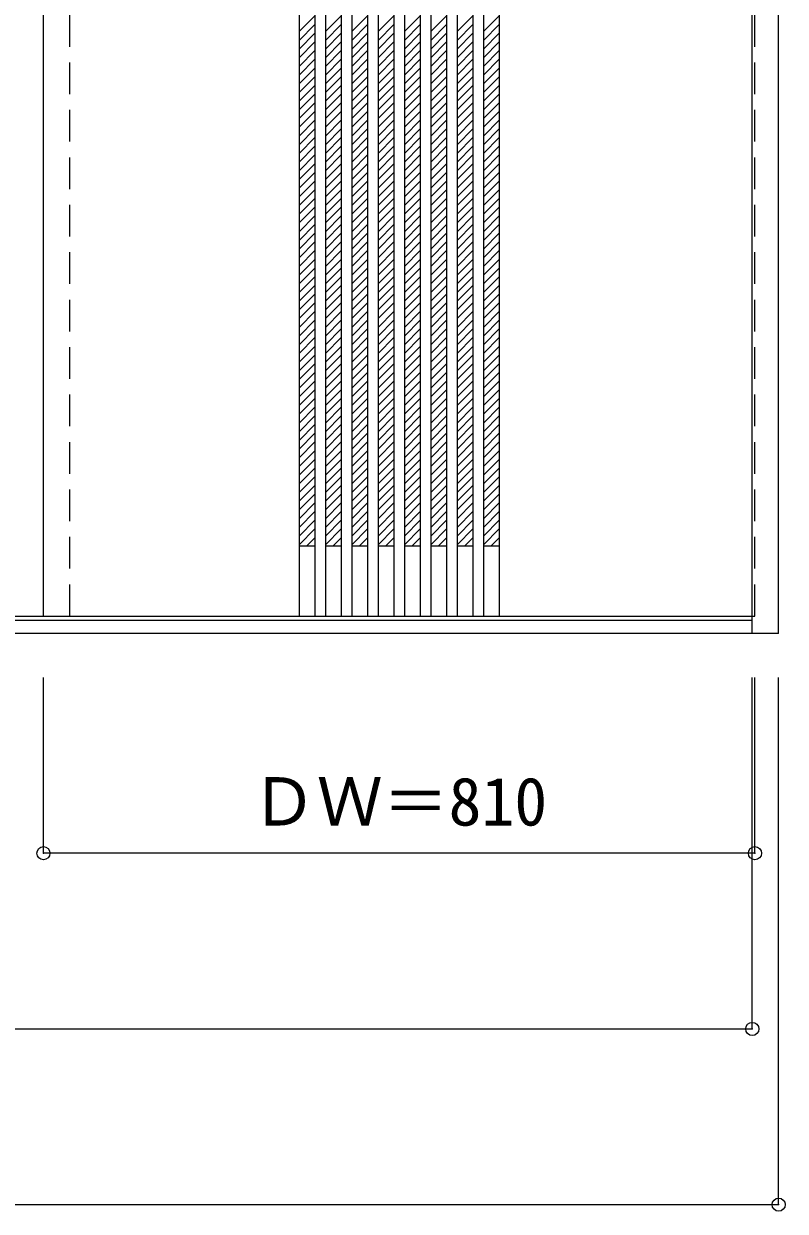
# Model space of a CAD drawing. Units: millimetres, scale not verified. Extents: x -1754 to 1222, y -1671 to 1041.
# Drawn here: x 355 to 1222, y -1671 to -319 of the extents above; entities that cross this region are included whole.
import ezdxf
from ezdxf.enums import TextEntityAlignment as Align

# ---------------------------------------------------------------- set-up
doc = ezdxf.new("R2010")
doc.units = ezdxf.units.MM
doc.header["$LTSCALE"] = 30
doc.header["$PDMODE"] = 32
doc.header["$PDSIZE"] = 15
doc.linetypes.add('DASHED1', pattern=[1.8, 1.2, -0.6])
doc.layers.add('0-0', color=4, linetype='DASHED1')
doc.layers.add('0-1_寸法', color=7, linetype='Continuous')
doc.styles.add('ＭＳ ゴシック', font='')
doc.styles.get('ＭＳ ゴシック').set_extended_font_data('MS Gothic')

msp = doc.modelspace()

# ---------------------------------------------------------------- linework, layer by layer
at = {"layer": '0-0', "color": 3, "linetype": 'Continuous'}
for p, q in [((1184.5, -1013.27), (1184.5, 1033.73)), ((1214.5, -1013.27), (1214.5, 1033.73)), ((377.5, -993.27), (377.5, 989.73)), ((668.5, 989.73), (668.5, -993.27)), ((686.5, 989.73), (686.5, -993.27)), ((698.5, 989.73), (698.5, -993.27)), ((716.5, 989.73), (716.5, -993.27)), ((728.5, 989.73), (728.5, -993.27)), ((746.5, 989.73), (746.5, -993.27)), ((758.5, 989.73), (758.5, -993.27)), ((776.5, 989.73), (776.5, -993.27)), ((788.5, 989.73), (788.5, -993.27)), ((806.5, 989.73), (806.5, -993.27)), ((818.5, 989.73), (818.5, -993.27)), ((836.5, 989.73), (836.5, -993.27)), ((848.5, 989.73), (848.5, -993.27)), ((866.5, 989.73), (866.5, -993.27)), ((878.5, 989.73), (878.5, -993.27)), ((896.5, 989.73), (896.5, -993.27)), ((-1179.5, -993.27), (1184.5, -993.27)), ((1184.5, -998.27), (-1179.5, -998.27)), ((1214.5, -1013.27), (-1209.5, -1013.27))]:
    msp.add_line(p, q, dxfattribs=at)
at = {"layer": '0-0'}
for p, q in [((407.5, -993.27), (407.5, 989.73)), ((668.5, -328.1), (686.5, -310.1)), ((698.5, -328.1), (716.5, -310.1)), ((728.5, -328.1), (746.5, -310.1)), ((758.5, -328.1), (776.5, -310.1)), ((788.5, -328.1), (806.5, -310.1)), ((818.5, -328.1), (836.5, -310.1)), ((848.5, -328.1), (866.5, -310.1)), ((878.5, -328.1), (896.5, -310.1)), ((668.5, -338), (686.5, -320)), ((698.5, -338), (716.5, -320)), ((728.5, -338), (746.5, -320)), ((758.5, -338), (776.5, -320)), ((788.5, -338), (806.5, -320)), ((818.5, -338), (836.5, -320)), ((848.5, -338), (866.5, -320)), ((878.5, -338), (896.5, -320)), ((668.5, -347.9), (686.5, -329.9)), ((698.5, -347.9), (716.5, -329.9)), ((728.5, -347.9), (746.5, -329.9)), ((758.5, -347.9), (776.5, -329.9)), ((788.5, -347.9), (806.5, -329.9)), ((818.5, -347.9), (836.5, -329.9)), ((848.5, -347.9), (866.5, -329.9)), ((878.5, -347.9), (896.5, -329.9)), ((668.5, -357.8), (686.5, -339.8)), ((668.5, -367.7), (686.5, -349.7)), ((698.5, -357.8), (716.5, -339.8)), ((698.5, -367.7), (716.5, -349.7)), ((728.5, -357.8), (746.5, -339.8)), ((728.5, -367.7), (746.5, -349.7)), ((758.5, -357.8), (776.5, -339.8)), ((758.5, -367.7), (776.5, -349.7)), ((788.5, -357.8), (806.5, -339.8)), ((788.5, -367.7), (806.5, -349.7)), ((818.5, -357.8), (836.5, -339.8)), ((818.5, -367.7), (836.5, -349.7)), ((848.5, -357.8), (866.5, -339.8)), ((848.5, -367.7), (866.5, -349.7)), ((878.5, -357.8), (896.5, -339.8)), ((878.5, -367.7), (896.5, -349.7)), ((668.5, -377.6), (686.5, -359.6)), ((698.5, -377.6), (716.5, -359.6)), ((728.5, -377.6), (746.5, -359.6)), ((758.5, -377.6), (776.5, -359.6)), ((788.5, -377.6), (806.5, -359.6)), ((818.5, -377.6), (836.5, -359.6)), ((848.5, -377.6), (866.5, -359.6)), ((878.5, -377.6), (896.5, -359.6)), ((668.5, -387.49), (686.5, -369.49)), ((698.5, -387.49), (716.5, -369.49)), ((728.5, -387.49), (746.5, -369.49)), ((758.5, -387.49), (776.5, -369.49)), ((788.5, -387.49), (806.5, -369.49)), ((818.5, -387.49), (836.5, -369.49)), ((848.5, -387.49), (866.5, -369.49)), ((878.5, -387.49), (896.5, -369.49)), ((668.5, -397.39), (686.5, -379.39)), ((668.5, -407.29), (686.5, -389.29)), ((698.5, -397.39), (716.5, -379.39)), ((698.5, -407.29), (716.5, -389.29)), ((728.5, -397.39), (746.5, -379.39)), ((728.5, -407.29), (746.5, -389.29)), ((758.5, -397.39), (776.5, -379.39)), ((758.5, -407.29), (776.5, -389.29)), ((788.5, -397.39), (806.5, -379.39)), ((788.5, -407.29), (806.5, -389.29)), ((818.5, -397.39), (836.5, -379.39)), ((818.5, -407.29), (836.5, -389.29)), ((848.5, -397.39), (866.5, -379.39)), ((848.5, -407.29), (866.5, -389.29)), ((878.5, -397.39), (896.5, -379.39)), ((878.5, -407.29), (896.5, -389.29)), ((668.5, -417.19), (686.5, -399.19)), ((698.5, -417.19), (716.5, -399.19)), ((728.5, -417.19), (746.5, -399.19)), ((758.5, -417.19), (776.5, -399.19)), ((788.5, -417.19), (806.5, -399.19)), ((818.5, -417.19), (836.5, -399.19)), ((848.5, -417.19), (866.5, -399.19)), ((878.5, -417.19), (896.5, -399.19)), ((668.5, -427.09), (686.5, -409.09)), ((668.5, -436.99), (686.5, -418.99)), ((698.5, -427.09), (716.5, -409.09)), ((698.5, -436.99), (716.5, -418.99)), ((728.5, -427.09), (746.5, -409.09)), ((728.5, -436.99), (746.5, -418.99)), ((758.5, -427.09), (776.5, -409.09)), ((758.5, -436.99), (776.5, -418.99)), ((788.5, -427.09), (806.5, -409.09)), ((788.5, -436.99), (806.5, -418.99)), ((818.5, -427.09), (836.5, -409.09)), ((818.5, -436.99), (836.5, -418.99)), ((848.5, -427.09), (866.5, -409.09)), ((848.5, -436.99), (866.5, -418.99)), ((878.5, -427.09), (896.5, -409.09)), ((878.5, -436.99), (896.5, -418.99)), ((668.5, -446.89), (686.5, -428.89)), ((698.5, -446.89), (716.5, -428.89)), ((728.5, -446.89), (746.5, -428.89)), ((758.5, -446.89), (776.5, -428.89)), ((788.5, -446.89), (806.5, -428.89)), ((818.5, -446.89), (836.5, -428.89)), ((848.5, -446.89), (866.5, -428.89)), ((878.5, -446.89), (896.5, -428.89)), ((668.5, -456.79), (686.5, -438.79)), ((698.5, -456.79), (716.5, -438.79)), ((728.5, -456.79), (746.5, -438.79)), ((758.5, -456.79), (776.5, -438.79)), ((788.5, -456.79), (806.5, -438.79)), ((818.5, -456.79), (836.5, -438.79)), ((848.5, -456.79), (866.5, -438.79)), ((878.5, -456.79), (896.5, -438.79)), ((668.5, -466.69), (686.5, -448.69)), ((668.5, -476.59), (686.5, -458.59)), ((698.5, -466.69), (716.5, -448.69)), ((698.5, -476.59), (716.5, -458.59)), ((728.5, -466.69), (746.5, -448.69)), ((728.5, -476.59), (746.5, -458.59)), ((758.5, -466.69), (776.5, -448.69)), ((758.5, -476.59), (776.5, -458.59)), ((788.5, -466.69), (806.5, -448.69)), ((788.5, -476.59), (806.5, -458.59)), ((818.5, -466.69), (836.5, -448.69)), ((818.5, -476.59), (836.5, -458.59)), ((848.5, -466.69), (866.5, -448.69)), ((848.5, -476.59), (866.5, -458.59)), ((878.5, -466.69), (896.5, -448.69)), ((878.5, -476.59), (896.5, -458.59)), ((668.5, -486.49), (686.5, -468.49)), ((698.5, -486.49), (716.5, -468.49)), ((728.5, -486.49), (746.5, -468.49)), ((758.5, -486.49), (776.5, -468.49)), ((788.5, -486.49), (806.5, -468.49)), ((818.5, -486.49), (836.5, -468.49)), ((848.5, -486.49), (866.5, -468.49)), ((878.5, -486.49), (896.5, -468.49)), ((668.5, -496.39), (686.5, -478.39)), ((698.5, -496.39), (716.5, -478.39)), ((728.5, -496.39), (746.5, -478.39)), ((758.5, -496.39), (776.5, -478.39)), ((788.5, -496.39), (806.5, -478.39)), ((818.5, -496.39), (836.5, -478.39)), ((848.5, -496.39), (866.5, -478.39)), ((878.5, -496.39), (896.5, -478.39)), ((668.5, -506.29), (686.5, -488.29)), ((668.5, -516.19), (686.5, -498.19)), ((698.5, -506.29), (716.5, -488.29)), ((698.5, -516.19), (716.5, -498.19)), ((728.5, -506.29), (746.5, -488.29)), ((728.5, -516.19), (746.5, -498.19)), ((758.5, -506.29), (776.5, -488.29)), ((758.5, -516.19), (776.5, -498.19)), ((788.5, -506.29), (806.5, -488.29)), ((788.5, -516.19), (806.5, -498.19)), ((818.5, -506.29), (836.5, -488.29)), ((818.5, -516.19), (836.5, -498.19)), ((848.5, -506.29), (866.5, -488.29)), ((848.5, -516.19), (866.5, -498.19)), ((878.5, -506.29), (896.5, -488.29)), ((878.5, -516.19), (896.5, -498.19)), ((668.5, -526.09), (686.5, -508.09)), ((698.5, -526.09), (716.5, -508.09)), ((728.5, -526.09), (746.5, -508.09)), ((758.5, -526.09), (776.5, -508.09)), ((788.5, -526.09), (806.5, -508.09)), ((818.5, -526.09), (836.5, -508.09)), ((848.5, -526.09), (866.5, -508.09)), ((878.5, -526.09), (896.5, -508.09)), ((668.5, -535.99), (686.5, -517.99)), ((698.5, -535.99), (716.5, -517.99)), ((728.5, -535.99), (746.5, -517.99)), ((758.5, -535.99), (776.5, -517.99)), ((788.5, -535.99), (806.5, -517.99)), ((818.5, -535.99), (836.5, -517.99)), ((848.5, -535.99), (866.5, -517.99)), ((878.5, -535.99), (896.5, -517.99)), ((668.5, -545.89), (686.5, -527.89)), ((668.5, -555.79), (686.5, -537.79)), ((698.5, -545.89), (716.5, -527.89)), ((698.5, -555.79), (716.5, -537.79)), ((728.5, -545.89), (746.5, -527.89)), ((728.5, -555.79), (746.5, -537.79)), ((758.5, -545.89), (776.5, -527.89)), ((758.5, -555.79), (776.5, -537.79)), ((788.5, -545.89), (806.5, -527.89)), ((788.5, -555.79), (806.5, -537.79)), ((818.5, -545.89), (836.5, -527.89)), ((818.5, -555.79), (836.5, -537.79)), ((848.5, -545.89), (866.5, -527.89)), ((848.5, -555.79), (866.5, -537.79)), ((878.5, -545.89), (896.5, -527.89)), ((878.5, -555.79), (896.5, -537.79)), ((668.5, -565.69), (686.5, -547.69)), ((698.5, -565.69), (716.5, -547.69)), ((728.5, -565.69), (746.5, -547.69)), ((758.5, -565.69), (776.5, -547.69)), ((788.5, -565.69), (806.5, -547.69)), ((818.5, -565.69), (836.5, -547.69)), ((848.5, -565.69), (866.5, -547.69)), ((878.5, -565.69), (896.5, -547.69)), ((668.5, -575.58), (686.5, -557.58)), ((668.5, -585.48), (686.5, -567.48)), ((698.5, -575.58), (716.5, -557.58)), ((698.5, -585.48), (716.5, -567.48)), ((728.5, -575.58), (746.5, -557.58)), ((728.5, -585.48), (746.5, -567.48)), ((758.5, -575.58), (776.5, -557.58)), ((758.5, -585.48), (776.5, -567.48)), ((788.5, -575.58), (806.5, -557.58)), ((788.5, -585.48), (806.5, -567.48)), ((818.5, -575.58), (836.5, -557.58)), ((818.5, -585.48), (836.5, -567.48)), ((848.5, -575.58), (866.5, -557.58)), ((848.5, -585.48), (866.5, -567.48)), ((878.5, -575.58), (896.5, -557.58)), ((878.5, -585.48), (896.5, -567.48)), ((668.5, -595.38), (686.5, -577.38)), ((698.5, -595.38), (716.5, -577.38)), ((728.5, -595.38), (746.5, -577.38)), ((758.5, -595.38), (776.5, -577.38)), ((788.5, -595.38), (806.5, -577.38)), ((818.5, -595.38), (836.5, -577.38)), ((848.5, -595.38), (866.5, -577.38)), ((878.5, -595.38), (896.5, -577.38)), ((668.5, -605.28), (686.5, -587.28)), ((698.5, -605.28), (716.5, -587.28)), ((728.5, -605.28), (746.5, -587.28)), ((758.5, -605.28), (776.5, -587.28)), ((788.5, -605.28), (806.5, -587.28)), ((818.5, -605.28), (836.5, -587.28)), ((848.5, -605.28), (866.5, -587.28)), ((878.5, -605.28), (896.5, -587.28)), ((668.5, -615.18), (686.5, -597.18)), ((668.5, -625.08), (686.5, -607.08)), ((698.5, -615.18), (716.5, -597.18)), ((698.5, -625.08), (716.5, -607.08)), ((728.5, -615.18), (746.5, -597.18)), ((728.5, -625.08), (746.5, -607.08)), ((758.5, -615.18), (776.5, -597.18)), ((758.5, -625.08), (776.5, -607.08)), ((788.5, -615.18), (806.5, -597.18)), ((788.5, -625.08), (806.5, -607.08)), ((818.5, -615.18), (836.5, -597.18)), ((818.5, -625.08), (836.5, -607.08)), ((848.5, -615.18), (866.5, -597.18)), ((848.5, -625.08), (866.5, -607.08)), ((878.5, -615.18), (896.5, -597.18)), ((878.5, -625.08), (896.5, -607.08)), ((668.5, -634.98), (686.5, -616.98)), ((698.5, -634.98), (716.5, -616.98)), ((728.5, -634.98), (746.5, -616.98)), ((758.5, -634.98), (776.5, -616.98)), ((788.5, -634.98), (806.5, -616.98)), ((818.5, -634.98), (836.5, -616.98)), ((848.5, -634.98), (866.5, -616.98)), ((878.5, -634.98), (896.5, -616.98)), ((668.5, -644.88), (686.5, -626.88)), ((698.5, -644.88), (716.5, -626.88)), ((728.5, -644.88), (746.5, -626.88)), ((758.5, -644.88), (776.5, -626.88)), ((788.5, -644.88), (806.5, -626.88)), ((818.5, -644.88), (836.5, -626.88)), ((848.5, -644.88), (866.5, -626.88)), ((878.5, -644.88), (896.5, -626.88)), ((668.5, -654.78), (686.5, -636.78)), ((668.5, -664.68), (686.5, -646.68)), ((698.5, -654.78), (716.5, -636.78)), ((698.5, -664.68), (716.5, -646.68)), ((728.5, -654.78), (746.5, -636.78)), ((728.5, -664.68), (746.5, -646.68)), ((758.5, -654.78), (776.5, -636.78)), ((758.5, -664.68), (776.5, -646.68)), ((788.5, -654.78), (806.5, -636.78)), ((788.5, -664.68), (806.5, -646.68)), ((818.5, -654.78), (836.5, -636.78)), ((818.5, -664.68), (836.5, -646.68)), ((848.5, -654.78), (866.5, -636.78)), ((848.5, -664.68), (866.5, -646.68)), ((878.5, -654.78), (896.5, -636.78)), ((878.5, -664.68), (896.5, -646.68)), ((668.5, -674.58), (686.5, -656.58)), ((698.5, -674.58), (716.5, -656.58)), ((728.5, -674.58), (746.5, -656.58)), ((758.5, -674.58), (776.5, -656.58)), ((788.5, -674.58), (806.5, -656.58)), ((818.5, -674.58), (836.5, -656.58)), ((848.5, -674.58), (866.5, -656.58)), ((878.5, -674.58), (896.5, -656.58)), ((668.5, -684.48), (686.5, -666.48)), ((698.5, -684.48), (716.5, -666.48)), ((728.5, -684.48), (746.5, -666.48)), ((758.5, -684.48), (776.5, -666.48)), ((788.5, -684.48), (806.5, -666.48)), ((818.5, -684.48), (836.5, -666.48)), ((848.5, -684.48), (866.5, -666.48)), ((878.5, -684.48), (896.5, -666.48)), ((668.5, -694.38), (686.5, -676.38)), ((668.5, -704.28), (686.5, -686.28)), ((698.5, -694.38), (716.5, -676.38)), ((698.5, -704.28), (716.5, -686.28)), ((728.5, -694.38), (746.5, -676.38)), ((728.5, -704.28), (746.5, -686.28)), ((758.5, -694.38), (776.5, -676.38)), ((758.5, -704.28), (776.5, -686.28)), ((788.5, -694.38), (806.5, -676.38)), ((788.5, -704.28), (806.5, -686.28)), ((818.5, -694.38), (836.5, -676.38)), ((818.5, -704.28), (836.5, -686.28)), ((848.5, -694.38), (866.5, -676.38)), ((848.5, -704.28), (866.5, -686.28)), ((878.5, -694.38), (896.5, -676.38)), ((878.5, -704.28), (896.5, -686.28)), ((668.5, -714.18), (686.5, -696.18)), ((698.5, -714.18), (716.5, -696.18)), ((728.5, -714.18), (746.5, -696.18)), ((758.5, -714.18), (776.5, -696.18)), ((788.5, -714.18), (806.5, -696.18)), ((818.5, -714.18), (836.5, -696.18)), ((848.5, -714.18), (866.5, -696.18)), ((878.5, -714.18), (896.5, -696.18)), ((668.5, -724.08), (686.5, -706.08)), ((668.5, -733.98), (686.5, -715.98)), ((698.5, -724.08), (716.5, -706.08)), ((698.5, -733.98), (716.5, -715.98)), ((728.5, -724.08), (746.5, -706.08)), ((728.5, -733.98), (746.5, -715.98)), ((758.5, -724.08), (776.5, -706.08)), ((758.5, -733.98), (776.5, -715.98)), ((788.5, -724.08), (806.5, -706.08)), ((788.5, -733.98), (806.5, -715.98)), ((818.5, -724.08), (836.5, -706.08)), ((818.5, -733.98), (836.5, -715.98)), ((848.5, -724.08), (866.5, -706.08)), ((848.5, -733.98), (866.5, -715.98)), ((878.5, -724.08), (896.5, -706.08)), ((878.5, -733.98), (896.5, -715.98)), ((668.5, -743.88), (686.5, -725.88)), ((698.5, -743.88), (716.5, -725.88)), ((728.5, -743.88), (746.5, -725.88)), ((758.5, -743.88), (776.5, -725.88)), ((788.5, -743.88), (806.5, -725.88)), ((818.5, -743.88), (836.5, -725.88)), ((848.5, -743.88), (866.5, -725.88)), ((878.5, -743.88), (896.5, -725.88)), ((668.5, -753.78), (686.5, -735.78)), ((698.5, -753.78), (716.5, -735.78)), ((728.5, -753.78), (746.5, -735.78)), ((758.5, -753.78), (776.5, -735.78)), ((788.5, -753.78), (806.5, -735.78)), ((818.5, -753.78), (836.5, -735.78)), ((848.5, -753.78), (866.5, -735.78)), ((878.5, -753.78), (896.5, -735.78)), ((668.5, -763.68), (686.5, -745.68)), ((668.5, -773.57), (686.5, -755.57)), ((698.5, -763.68), (716.5, -745.68)), ((698.5, -773.57), (716.5, -755.57)), ((728.5, -763.68), (746.5, -745.68)), ((728.5, -773.57), (746.5, -755.57)), ((758.5, -763.68), (776.5, -745.68)), ((758.5, -773.57), (776.5, -755.57)), ((788.5, -763.68), (806.5, -745.68)), ((788.5, -773.57), (806.5, -755.57)), ((818.5, -763.68), (836.5, -745.68)), ((818.5, -773.57), (836.5, -755.57)), ((848.5, -763.68), (866.5, -745.68)), ((848.5, -773.57), (866.5, -755.57)), ((878.5, -763.68), (896.5, -745.68)), ((878.5, -773.57), (896.5, -755.57)), ((668.5, -783.47), (686.5, -765.47)), ((698.5, -783.47), (716.5, -765.47)), ((728.5, -783.47), (746.5, -765.47)), ((758.5, -783.47), (776.5, -765.47)), ((788.5, -783.47), (806.5, -765.47)), ((818.5, -783.47), (836.5, -765.47)), ((848.5, -783.47), (866.5, -765.47)), ((878.5, -783.47), (896.5, -765.47)), ((668.5, -793.37), (686.5, -775.37)), ((698.5, -793.37), (716.5, -775.37)), ((728.5, -793.37), (746.5, -775.37)), ((758.5, -793.37), (776.5, -775.37)), ((788.5, -793.37), (806.5, -775.37)), ((818.5, -793.37), (836.5, -775.37)), ((848.5, -793.37), (866.5, -775.37)), ((878.5, -793.37), (896.5, -775.37)), ((668.5, -803.27), (686.5, -785.27)), ((668.5, -813.17), (686.5, -795.17)), ((698.5, -803.27), (716.5, -785.27)), ((698.5, -813.17), (716.5, -795.17)), ((728.5, -803.27), (746.5, -785.27)), ((728.5, -813.17), (746.5, -795.17)), ((758.5, -803.27), (776.5, -785.27)), ((758.5, -813.17), (776.5, -795.17)), ((788.5, -803.27), (806.5, -785.27)), ((788.5, -813.17), (806.5, -795.17)), ((818.5, -803.27), (836.5, -785.27)), ((818.5, -813.17), (836.5, -795.17)), ((848.5, -803.27), (866.5, -785.27)), ((848.5, -813.17), (866.5, -795.17)), ((878.5, -803.27), (896.5, -785.27)), ((878.5, -813.17), (896.5, -795.17)), ((668.5, -823.07), (686.5, -805.07)), ((698.5, -823.07), (716.5, -805.07)), ((728.5, -823.07), (746.5, -805.07)), ((758.5, -823.07), (776.5, -805.07)), ((788.5, -823.07), (806.5, -805.07)), ((818.5, -823.07), (836.5, -805.07)), ((848.5, -823.07), (866.5, -805.07)), ((878.5, -823.07), (896.5, -805.07)), ((668.5, -832.97), (686.5, -814.97)), ((698.5, -832.97), (716.5, -814.97)), ((728.5, -832.97), (746.5, -814.97)), ((758.5, -832.97), (776.5, -814.97)), ((788.5, -832.97), (806.5, -814.97)), ((818.5, -832.97), (836.5, -814.97)), ((848.5, -832.97), (866.5, -814.97)), ((878.5, -832.97), (896.5, -814.97)), ((668.5, -842.87), (686.5, -824.87)), ((668.5, -852.77), (686.5, -834.77)), ((698.5, -842.87), (716.5, -824.87)), ((698.5, -852.77), (716.5, -834.77)), ((728.5, -842.87), (746.5, -824.87)), ((728.5, -852.77), (746.5, -834.77)), ((758.5, -842.87), (776.5, -824.87)), ((758.5, -852.77), (776.5, -834.77)), ((788.5, -842.87), (806.5, -824.87)), ((788.5, -852.77), (806.5, -834.77)), ((818.5, -842.87), (836.5, -824.87)), ((818.5, -852.77), (836.5, -834.77)), ((848.5, -842.87), (866.5, -824.87)), ((848.5, -852.77), (866.5, -834.77)), ((878.5, -842.87), (896.5, -824.87)), ((878.5, -852.77), (896.5, -834.77)), ((668.5, -862.67), (686.5, -844.67)), ((698.5, -862.67), (716.5, -844.67)), ((728.5, -862.67), (746.5, -844.67)), ((758.5, -862.67), (776.5, -844.67)), ((788.5, -862.67), (806.5, -844.67)), ((818.5, -862.67), (836.5, -844.67)), ((848.5, -862.67), (866.5, -844.67)), ((878.5, -862.67), (896.5, -844.67)), ((668.5, -872.57), (686.5, -854.57)), ((668.5, -882.47), (686.5, -864.47)), ((698.5, -872.57), (716.5, -854.57)), ((698.5, -882.47), (716.5, -864.47)), ((728.5, -872.57), (746.5, -854.57)), ((728.5, -882.47), (746.5, -864.47)), ((758.5, -872.57), (776.5, -854.57)), ((758.5, -882.47), (776.5, -864.47)), ((788.5, -872.57), (806.5, -854.57)), ((788.5, -882.47), (806.5, -864.47)), ((818.5, -872.57), (836.5, -854.57)), ((818.5, -882.47), (836.5, -864.47)), ((848.5, -872.57), (866.5, -854.57)), ((848.5, -882.47), (866.5, -864.47)), ((878.5, -872.57), (896.5, -854.57)), ((878.5, -882.47), (896.5, -864.47)), ((668.5, -892.37), (686.5, -874.37)), ((698.5, -892.37), (716.5, -874.37)), ((728.5, -892.37), (746.5, -874.37)), ((758.5, -892.37), (776.5, -874.37)), ((788.5, -892.37), (806.5, -874.37)), ((818.5, -892.37), (836.5, -874.37)), ((848.5, -892.37), (866.5, -874.37)), ((878.5, -892.37), (896.5, -874.37)), ((668.5, -902.27), (686.5, -884.27)), ((698.5, -902.27), (716.5, -884.27)), ((728.5, -902.27), (746.5, -884.27)), ((758.5, -902.27), (776.5, -884.27)), ((788.5, -902.27), (806.5, -884.27)), ((818.5, -902.27), (836.5, -884.27)), ((848.5, -902.27), (866.5, -884.27)), ((878.5, -902.27), (896.5, -884.27)), ((668.5, -912.17), (686.5, -894.17)), ((677.3, -913.27), (686.5, -904.07)), ((698.5, -912.17), (716.5, -894.17)), ((707.3, -913.27), (716.5, -904.07)), ((728.5, -912.17), (746.5, -894.17)), ((737.3, -913.27), (746.5, -904.07)), ((758.5, -912.17), (776.5, -894.17)), ((767.3, -913.27), (776.5, -904.07)), ((788.5, -912.17), (806.5, -894.17)), ((797.3, -913.27), (806.5, -904.07)), ((818.5, -912.17), (836.5, -894.17)), ((827.3, -913.27), (836.5, -904.07)), ((848.5, -912.17), (866.5, -894.17)), ((857.3, -913.27), (866.5, -904.07)), ((878.5, -912.17), (896.5, -894.17)), ((887.3, -913.27), (896.5, -904.07))]:
    msp.add_line(p, q, dxfattribs=at)
at = {"layer": '0-0', "color": 7, "linetype": 'Continuous'}
for p, q in [((668.5, -913.27), (686.5, -913.27)), ((698.5, -913.27), (716.5, -913.27)), ((728.5, -913.27), (746.5, -913.27)), ((758.5, -913.27), (776.5, -913.27)), ((788.5, -913.27), (806.5, -913.27)), ((818.5, -913.27), (836.5, -913.27)), ((848.5, -913.27), (866.5, -913.27)), ((878.5, -913.27), (896.5, -913.27))]:
    msp.add_line(p, q, dxfattribs=at)
at = {"layer": '0-0'}
msp.add_lwpolyline([(1184.5, -993.27), (1187.5, -993.27), (1187.5, 989.73), (1184.5, 989.73)], dxfattribs=at)
at = {"layer": '0-1_寸法', "color": 4}
for p, q in [((377.5, -1263.27), (377.5, -1063.27)), ((1187.5, -1263.27), (1187.5, -1063.27)), ((1187.5, -1263.27), (377.5, -1263.27))]:
    msp.add_line(p, q, dxfattribs=at)
for points in [[(-1209.5, -1663.27), (1214.5, -1663.27), (1214.5, -1063.27)], [(-1179.5, -1463.27), (1184.5, -1463.27), (1184.5, -1063.27)]]:
    msp.add_lwpolyline(points, dxfattribs=at)
at = {"layer": '0-1_寸法'}
for p in [(377.5, -1263.27), (1187.5, -1263.27), (1184.5, -1463.27), (1214.5, -1663.27)]:
    msp.add_point(p, dxfattribs=at)

# ---------------------------------------------------------------- texts
at = {"layer": '0-1_寸法', "style": 'ＭＳ ゴシック'}
msp.add_text('ＤＷ＝810', height=54.99, dxfattribs=at).set_placement((613.75, -1248.27), align=Align.BOTTOM_LEFT)

doc.saveas('drawing.dxf')
